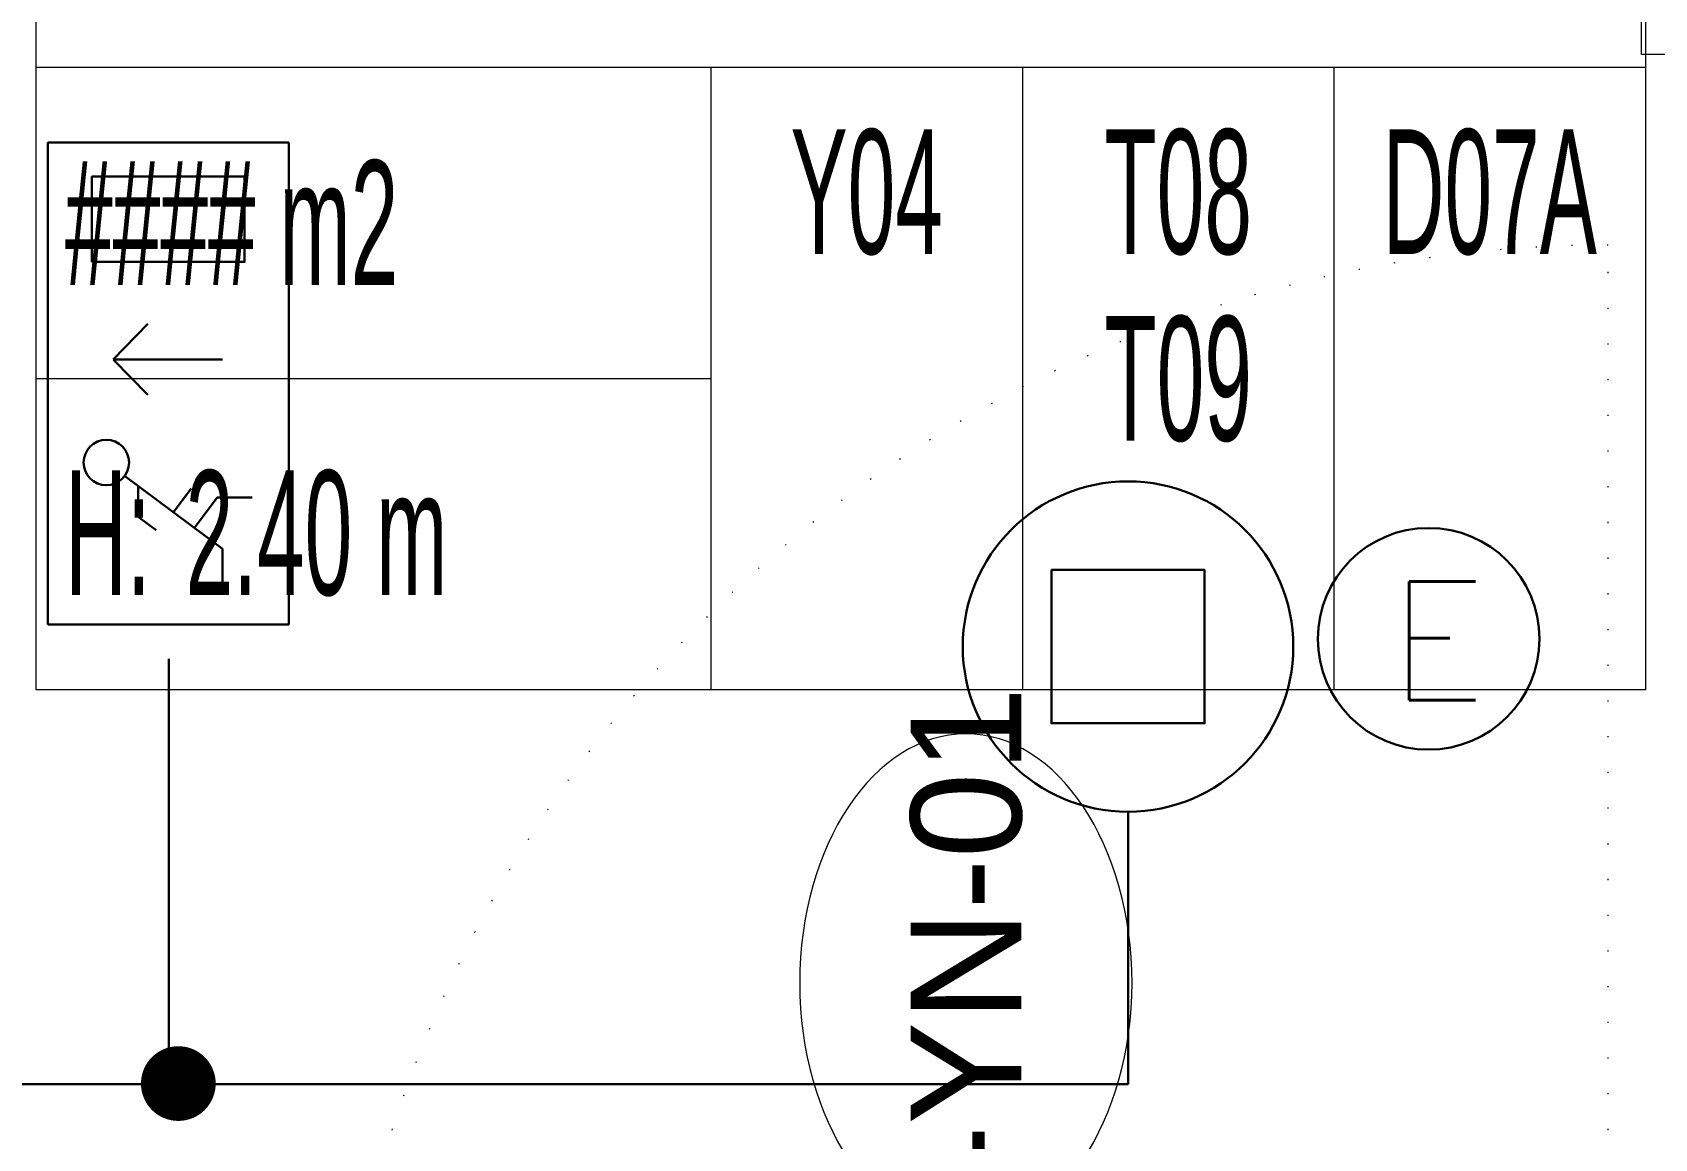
# Model space of a CAD drawing. Extents: x -2012 to 34975, y -1043 to 8321.
# Drawn here: x 17453.6 to 17600, y 3712.6 to 3812.5 of the extents above; entities that cross this region are included whole.
import ezdxf
from ezdxf.enums import TextEntityAlignment as Align

# ---------------------------------------------------------------- set-up
doc = ezdxf.new("R2010")
doc.units = 0
doc.header["$LTSCALE"] = 25
doc.linetypes.add('DOT2', pattern=[0.125, 0, -0.125])
doc.layers.get('0').update_dxf_attribs({"color": 9, "lineweight": 9})
for name, color, linetype, lineweight in [('07', 9, 'Continuous', 9), ('14', 9, 'Continuous', 9), ('21_MAHAL', 9, 'Continuous', 9), ('22', 8, 'Continuous', 9), ('E-1x8 W ACİL ÇIKIŞ ARMATÜRÜ (TİP2)', 7, 'Continuous', 30), ('E-60W PL DOWNLIGHT ARMATÜR (SIVAÜSTÜ)', 7, 'Continuous', 30), ('E-ACİL AYDINLATMA KİTİ', 7, 'Continuous', 30), ('E-KABLO', 7, 'Continuous', 30), ('E-YUKARI ÇIKAN HAT', 7, 'Continuous', 30)]:
    doc.layers.add(name, color=color, linetype=linetype, lineweight=lineweight)
doc.styles.add('Arial', font='arial.ttf', dxfattribs={"height": 2.5})
doc.styles.add('E-YAZI', font='txttw.shx')
doc.styles.add('MuuM_TEXT-STANDART', font='ARIALN.TTF')

# ---------------------------------------------------------------- blocks, each defined once
blk = doc.blocks.new('p-yng-01')
at = {"linetype": 'DOT2'}
blk.add_line((2, -5.39), (2, -120.81), dxfattribs=at)
blk.add_arc((2, -5.39), 115.41, 269.9997, 0.8132, dxfattribs=at)
blk = doc.blocks.new('0_doorno')
blk.add_lwpolyline([(4.5, 0), (12.5, 0)])
blk.add_ellipse((0, 0), major_axis=(-4.5, 0), ratio=0.666667)
at = {"style": 'Arial'}
blk.add_attdef('YUKSEKLIK', text='', height=2, dxfattribs=at).set_placement((5, 5.9), align=Align.TOP_LEFT)
blk.add_attdef('KAPINO', text='', height=1.4, dxfattribs=at).set_placement((-0.019, -0.035), align=Align.MIDDLE)
blk.add_attdef('GENISLIK', text='', height=2, dxfattribs=at).set_placement((5, -1.895), align=Align.BOTTOM_LEFT)
blk = doc.blocks.new('0_roomno2')
blk.add_lwpolyline([(19.375, -10.5), (0, -10.5), (0, 0), (19.375, 0)], close=True)
for points in [[(0, -3), (19.375, -3)], [(8.125, -3), (8.125, -10.5)], [(11.875, -3), (11.875, -10.5)], [(15.625, -3), (15.625, -10.5)], [(0, -6.75), (8.125, -6.75)]]:
    blk.add_lwpolyline(points)
at = {"style": 'MuuM_TEXT-STANDART', "width": 0.6}
blk.add_text('H:', height=1.5, dxfattribs=at).set_placement((0.35, -8.608), align=Align.MIDDLE_LEFT)
at = {"style": 'Arial'}
blk.add_attdef('ODANO', (0, 1.17), '', height=2, dxfattribs=at)
blk.add_attdef('MEKANADI', text='', height=2, dxfattribs=at).set_placement((0.35, -3), align=Align.BOTTOM_LEFT)
at = {"style": 'MuuM_TEXT-STANDART', "width": 0.6}
for tag, p in [('YER01', (10, -4.5)), ('TAVAN01', (13.75, -4.5)), ('DUVAR01', (17.5, -4.5)), ('YER02', (10, -6.75)), ('TAVAN02', (13.75, -6.75)), ('DUVAR02', (17.5, -6.75)), ('YER03', (10, -9)), ('TAVAN03', (13.75, -9)), ('DUVAR03', (17.5, -9))]:
    blk.add_attdef(tag, text='', height=1.5, dxfattribs=at).set_placement(p, align=Align.MIDDLE_CENTER)
for tag, p in [('M2', (0.35, -4.875)), ('TEMIZTAVANYUKSEKLIGI', (1.8, -8.608))]:
    blk.add_attdef(tag, text='', height=1.5, dxfattribs=at).set_placement(p, align=Align.MIDDLE_LEFT)
blk = doc.blocks.new('100_60W PL DOWNLIGHT ARMATÜR (SIVAÜSTÜ)')
at = {"layer": 'E-60W PL DOWNLIGHT ARMATÜR (SIVAÜSTÜ)', "color": 3}
blk.add_lwpolyline([(-0.865, 0.865), (0.865, 0.865), (0.865, -0.865), (-0.865, -0.865)], close=True, dxfattribs=at)
at = {"layer": 'E-60W PL DOWNLIGHT ARMATÜR (SIVAÜSTÜ)', "color": 4}
blk.add_circle((0, 0), 1.865, dxfattribs=at)
blk = doc.blocks.new('100_ACİL AYDINLATMA KİTİ')
at = {"layer": 'E-ACİL AYDINLATMA KİTİ', "color": 3}
blk.add_circle((0, 0), 1.251, dxfattribs=at)
at = {"layer": 'E-ACİL AYDINLATMA KİTİ', "color": 3, "style": 'E-YAZI'}
blk.add_text('E', height=1.34, dxfattribs=at).set_placement((-0.448, -0.694))
blk = doc.blocks.new('100_1x8 W ACİL ÇIKIŞ ARMATÜRÜ (TİP2)')
at = {"layer": 'E-1x8 W ACİL ÇIKIŞ ARMATÜRÜ (TİP2)', "color": 4}
for p, q in [((-3.4, 0), (-3.4, 3.4)), ((-3.4, 3.4), (3.4, 3.4)), ((3.4, 3.4), (3.4, 0)), ((3.4, 0), (-3.4, 0))]:
    blk.add_line(p, q, dxfattribs=at)
at = {"layer": 'E-1x8 W ACİL ÇIKIŞ ARMATÜRÜ (TİP2)', "color": 1}
for p, q in [((-1.305, 2.317), (-2.331, 0.937)), ((-0.16, 1.989), (0.335, 2.471)), ((0.34, 2.476), (0.34, 0.934)), ((0.34, 2.476), (0.84, 1.989)), ((-1.882, 2.125), (-2.072, 1.87)), ((-1.448, 2.125), (-1.882, 2.125)), ((-1.484, 1.378), (-1.818, 1.627)), ((-1.608, 1.01), (-2.039, 1.33)), ((-2.821, 0.937), (-2.331, 0.937)), ((-1.608, 1.01), (-1.608, 0.516))]:
    blk.add_line(p, q, dxfattribs=at)
blk.add_lwpolyline([(1.715, 2.777), (2.92, 2.777), (2.92, 0.623), (1.715, 0.623)], close=True, dxfattribs=at)
blk.add_circle((-1.115, 2.574), 0.32, dxfattribs=at)

msp = doc.modelspace()

# ---------------------------------------------------------------- linework, layer by layer
at = {"layer": '14'}
msp.add_lwpolyline([(17704.54, 3157.5), (17704.54, 3140.5), (17682.84, 3140.5), (17682.84, 3110.5), (17598.84, 3110.5), (17598.84, 3194.5), (17663.84, 3194.5), (17663.84, 3655.5), (17590.84, 3655.5), (17590.84, 3674.5), (17663.84, 3674.5), (17663.84, 3810.5), (17598.84, 3810.5), (17598.84, 3870.5), (17452.84, 3870.5)], dxfattribs=at)
at = {"layer": 'E-KABLO', "color": 6}
for p, q in [((17465.88, 3755.92), (17465.88, 3717.5)), ((17552.48, 3742.11), (17552.48, 3717.5)), ((17394.95, 3717.5), (17552.48, 3717.5))]:
    msp.add_line(p, q, dxfattribs=at)
at = {"layer": 'E-YUKARI ÇIKAN HAT', "color": 4, "linetype": 'Continuous', "const_width": 3.38}
msp.add_lwpolyline([(17465.05, 3717.56, 1), (17468.42, 3717.56, 1)], format="xyb", close=True, dxfattribs=at)

# ---------------------------------------------------------------- block references
at = {"layer": '07', "rotation": 180}
msp.add_blockref('p-yng-01', (17597.84, 3672.5), dxfattribs=at)
at = {"layer": '21_MAHAL'}
ref = msp.add_blockref('0_roomno2', (17453.89, 3831.87), dxfattribs=dict(at, xscale=7.5, yscale=7.5, zscale=7.5))
ref.add_attrib('M2', '#### m2', dxfattribs={"layer": '0', "height": 11.25, "style": 'MuuM_TEXT-STANDART', "width": 0.6}).set_placement((17456.51, 3795.31), align=Align.MIDDLE_LEFT)
ref.add_attrib('TEMIZTAVANYUKSEKLIGI', '2.40 m', dxfattribs={"layer": '0', "height": 11.25, "style": 'MuuM_TEXT-STANDART', "width": 0.6}).set_placement((17467.39, 3767.31), align=Align.MIDDLE_LEFT)
ref.add_attrib('YER01', 'Y04', dxfattribs={"layer": '0', "height": 11.25, "style": 'MuuM_TEXT-STANDART', "width": 0.6}).set_placement((17528.89, 3798.12), align=Align.MIDDLE_CENTER)
ref.add_attrib('TAVAN01', 'T08', dxfattribs={"layer": '0', "height": 11.25, "style": 'MuuM_TEXT-STANDART', "width": 0.6}).set_placement((17557.01, 3798.12), align=Align.MIDDLE_CENTER)
ref.add_attrib('DUVAR01', 'D07A', dxfattribs={"layer": '0', "height": 11.25, "style": 'MuuM_TEXT-STANDART', "width": 0.6}).set_placement((17585.14, 3798.12), align=Align.MIDDLE_CENTER)
ref.add_attrib('TAVAN02', 'T09', dxfattribs={"layer": '0', "height": 11.25, "style": 'MuuM_TEXT-STANDART', "width": 0.6}).set_placement((17557.01, 3781.25), align=Align.MIDDLE_CENTER)
at = {"layer": '22'}
ref = msp.add_blockref('0_doorno', (17537.84, 3726.65), dxfattribs=dict(at, xscale=-5, yscale=5, zscale=5, rotation=90))
ref.add_attrib('KAPINO', 'K-YN-01', dxfattribs={"layer": '0', "height": 10, "rotation": 90, "style": 'Arial'}).set_placement((17537.84, 3726.65), align=Align.MIDDLE)
ref.add_attrib('GENISLIK', '110', dxfattribs={"layer": '0', "height": 10, "rotation": 90, "style": 'Arial'}).set_placement((17537.84, 3678.83), align=Align.BOTTOM_LEFT)
ref.add_attrib('YUKSEKLIK', '220', dxfattribs={"layer": '0', "height": 10, "rotation": 90, "style": 'Arial'}).set_placement((17540.34, 3678.83), align=Align.TOP_LEFT)
at = {"layer": 'E-1x8 W ACİL ÇIKIŞ ARMATÜRÜ (TİP2)', "xscale": 6.4, "yscale": 6.4, "zscale": 6.4, "rotation": 90}
msp.add_blockref('100_1x8 W ACİL ÇIKIŞ ARMATÜRÜ (TİP2)', (17476.71, 3780.79), dxfattribs=at)
at = {"layer": 'E-60W PL DOWNLIGHT ARMATÜR (SIVAÜSTÜ)', "xscale": 8, "yscale": 8, "zscale": 8}
msp.add_blockref('100_60W PL DOWNLIGHT ARMATÜR (SIVAÜSTÜ)', (17552.48, 3757.03), dxfattribs=at)
at = {"layer": 'E-ACİL AYDINLATMA KİTİ', "xscale": 8, "yscale": 8, "zscale": 8}
msp.add_blockref('100_ACİL AYDINLATMA KİTİ', (17579.62, 3757.73), dxfattribs=at)

doc.saveas('drawing.dxf')
